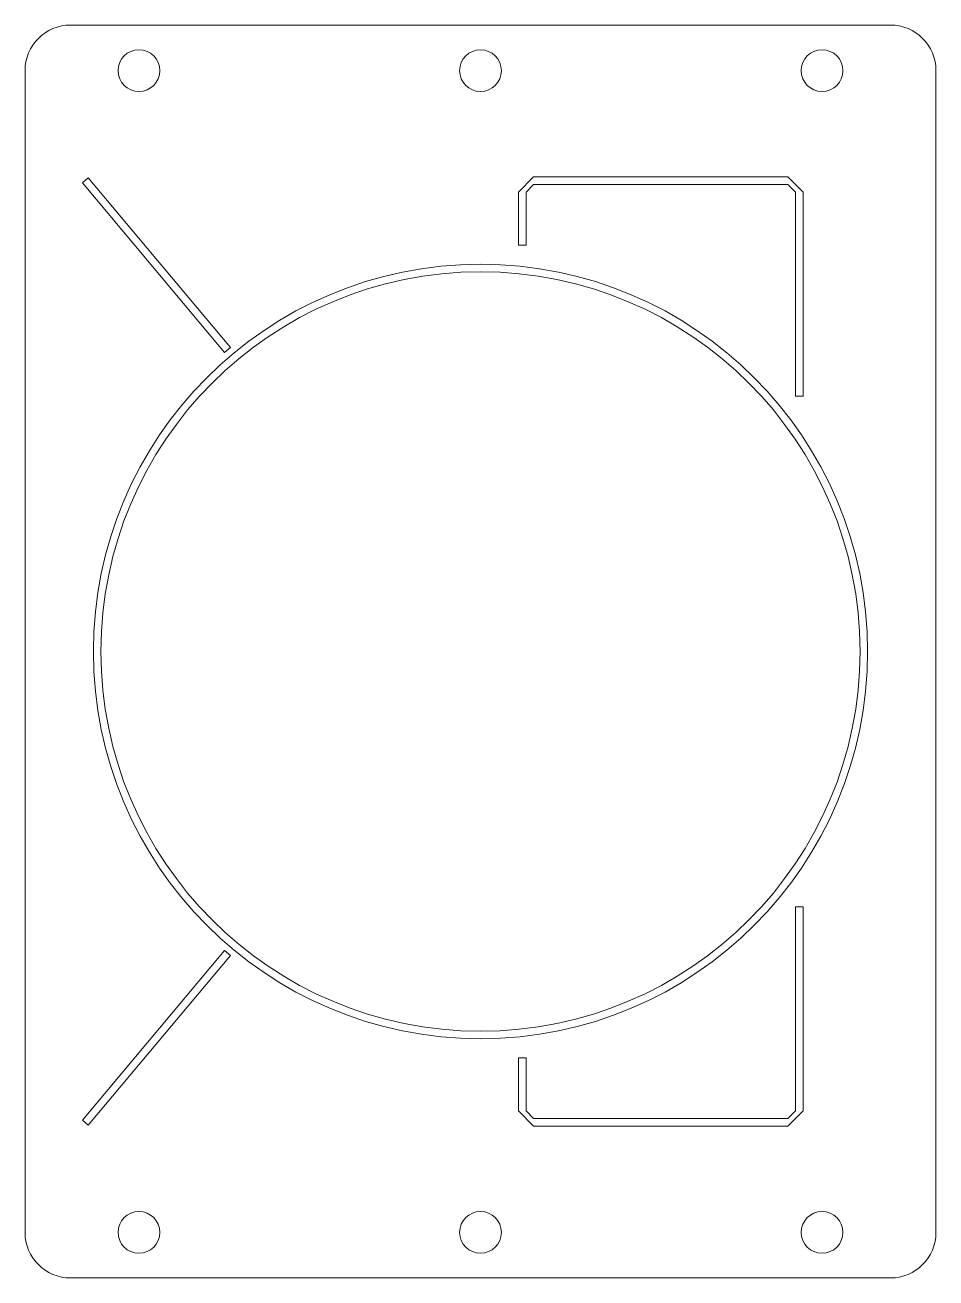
# Model space of a CAD drawing. Header units: millimetres. Extents: x -120 to 120, y -165 to 165.
import ezdxf

# ---------------------------------------------------------------- set-up
doc = ezdxf.new("R2010")
doc.units = ezdxf.units.MM
doc.linetypes.add('SLD-Сплошная', pattern=[0])

msp = doc.modelspace()

# ---------------------------------------------------------------- linework, layer by layer
at = {"color": 7, "linetype": 'SLD-Сплошная', "lineweight": 15}
for p, q in [((-108, 165), (108, 165)), ((-120, -153), (-120, 153)), ((120, 153), (120, -153)), ((108, -165), (-108, -165))]:
    msp.add_line(p, q, dxfattribs=at)
at = {"color": 2, "linetype": 'SLD-Сплошная', "lineweight": 15}
for p, q in [((-103.365548, 124.741987), (-104.897637, 123.456412)), ((-104.897637, 123.456412), (-67.412585, 78.783466)), ((-65.880496, 80.069042), (-103.365548, 124.741987)), ((14, 125), (10, 121)), ((12, 121), (14, 123)), ((81, 125), (14, 125)), ((14, 123), (81, 123)), ((85, 121), (81, 125)), ((81, 123), (83, 121)), ((10, 121), (10, 107.011029)), ((12, 107.011029), (12, 121)), ((83, 121), (83, 67.282196)), ((85, 67.282196), (85, 121)), ((10, 107.011029), (12, 107.011029)), ((-67.412585, 78.783466), (-65.880496, 80.069042)), ((83, 67.282196), (85, 67.282196)), ((85, -67.282196), (83, -67.282196)), ((83, -67.282196), (83, -121)), ((85, -121), (85, -67.282196)), ((-67.412585, -78.783466), (-104.897637, -123.456412)), ((-65.880496, -80.069042), (-67.412585, -78.783466)), ((-103.365548, -124.741987), (-65.880496, -80.069042)), ((12, -107.011029), (10, -107.011029)), ((10, -107.011029), (10, -121)), ((12, -121), (12, -107.011029)), ((10, -121), (14, -125)), ((14, -123), (12, -121)), ((81, -125), (85, -121)), ((83, -121), (81, -123)), ((-104.897637, -123.456412), (-103.365548, -124.741987)), ((81, -123), (14, -123)), ((14, -125), (81, -125))]:
    msp.add_line(p, q, dxfattribs=at)
at = {"color": 7, "linetype": 'SLD-Сплошная', "lineweight": 15}
for centre, radius in [((-90, 153), 5.5), ((0, 153), 5.5), ((90, 153), 5.5), ((0, 0), 100), ((-90, -153), 5.5), ((0, -153), 5.5), ((90, -153), 5.5)]:
    msp.add_circle(centre, radius, dxfattribs=at)
at = {"color": 2, "linetype": 'SLD-Сплошная', "lineweight": 15}
msp.add_circle((0, 0), 102, dxfattribs=at)
at = {"color": 7, "linetype": 'SLD-Сплошная', "lineweight": 15}
for centre, start, end in [((-108, 153), 90, 180), ((108, 153), 0, 90), ((-108, -153), 180, 270), ((108, -153), 270, 0)]:
    msp.add_arc(centre, 12, start, end, dxfattribs=at)

doc.saveas('drawing.dxf')
